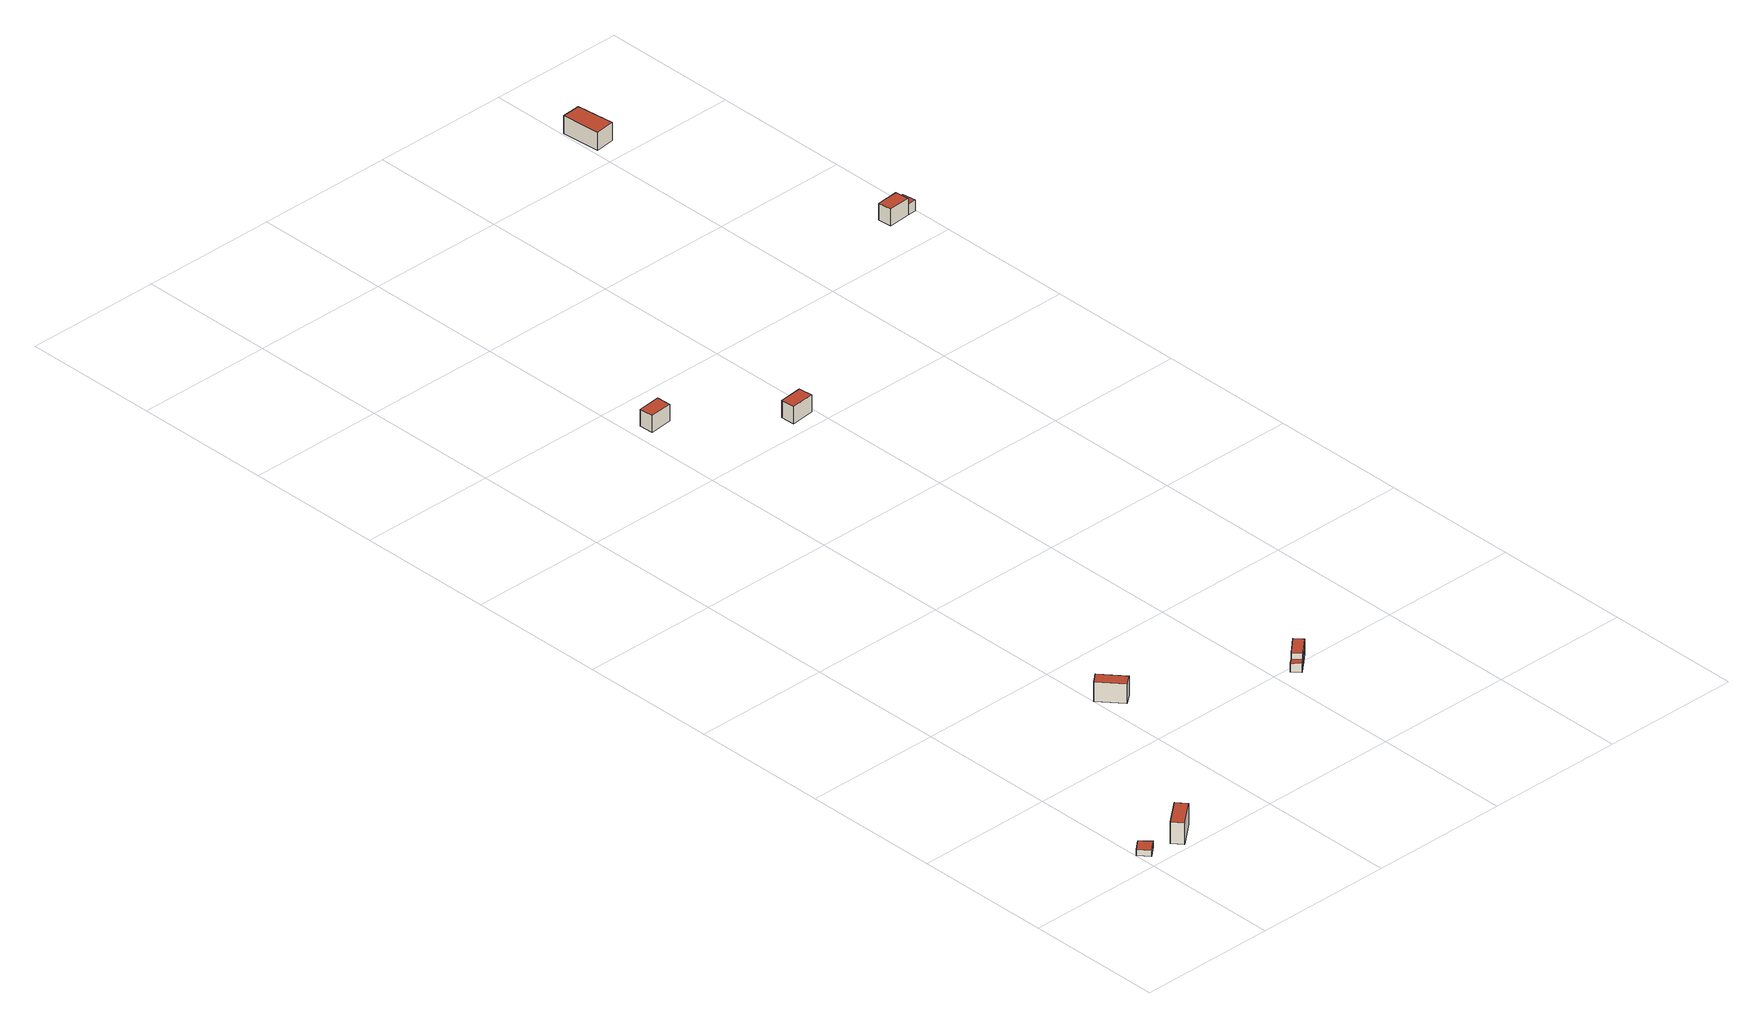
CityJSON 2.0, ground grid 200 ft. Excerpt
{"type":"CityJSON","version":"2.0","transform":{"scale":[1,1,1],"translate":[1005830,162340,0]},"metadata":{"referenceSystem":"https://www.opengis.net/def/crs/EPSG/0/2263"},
"CityObjects":{
"building1":{"type":"Building","attributes":{"name":"Bldg_2511002132","BIN":"3387350"},"geometry":[{"type":"MultiSurface","lod":"2","boundaries":[[[0,1,2,3]],[[4,5,6,7]],[[0,3,7,6]],[[1,0,6,5]],[[2,1,5,4]],[[3,2,4,7]]],"semantics":{"surfaces":[{"type":"RoofSurface","BIN":"3387350"},{"type":"GroundSurface"},{"type":"WallSurface"}],"values":[0,1,2,2,2,2]}}]},
"building2":{"type":"Building","attributes":{"name":"Bldg_2210016689","BIN":"3242079"},"geometry":[{"type":"MultiSurface","lod":"2","boundaries":[[[8,9,10,11]],[[12,13,14,15]],[[8,11,15,14]],[[9,8,14,13]],[[10,9,13,12]],[[11,10,12,15]]],"semantics":{"surfaces":[{"type":"RoofSurface","BIN":"3242079"},{"type":"GroundSurface"},{"type":"WallSurface"}],"values":[0,1,2,2,2,2]}}]},
"building3":{"type":"Building","attributes":{"name":"Bldg_2210011470","BIN":"3242134"},"geometry":[{"type":"MultiSurface","lod":"2","boundaries":[[[16,17,18,19]],[[20,21,22,23]],[[16,19,23,22]],[[17,16,22,21]],[[18,17,21,20]],[[19,18,20,23]]],"semantics":{"surfaces":[{"type":"RoofSurface","BIN":"3242134"},{"type":"GroundSurface"},{"type":"WallSurface"}],"values":[0,1,2,2,2,2]}}]},
"building4":{"type":"Building","attributes":{"name":"Bldg_2210002267","BIN":"3242183"},"geometry":[{"type":"MultiSurface","lod":"2","boundaries":[[[24,25,26,27]],[[28,29,30,31]],[[32,33,34,35,36,37,38]],[[39,40,41,42,43,44,45,46,47,48,49]],[[29,32,38,30]],[[27,35,34,24]],[[26,25,49,48]],[[27,26,48,47]],[[36,35,47,46]],[[37,36,46,45]],[[38,37,45,44]],[[31,30,44,43]],[[28,31,43,42]],[[29,28,42,41]],[[33,32,41,40]],[[34,33,40,39]],[[25,24,39,49]]],"semantics":{"surfaces":[{"type":"RoofSurface","BIN":"3242183"},{"type":"GroundSurface"},{"type":"WallSurface"}],"values":[0,0,0,1,2,2,2,2,2,2,2,2,2,2,2,2,2]}}]},
"building5":{"type":"Building","attributes":{"name":"Bldg_2210009848","BIN":"3239838"},"geometry":[{"type":"MultiSurface","lod":"2","boundaries":[[[50,51,52,53]],[[54,55,56,57]],[[50,53,57,56]],[[51,50,56,55]],[[52,51,55,54]],[[53,52,54,57]]],"semantics":{"surfaces":[{"type":"RoofSurface","BIN":"3239838"},{"type":"GroundSurface"},{"type":"WallSurface"}],"values":[0,1,2,2,2,2]}}]},
"building6":{"type":"Building","attributes":{"name":"Bldg_2210011422","BIN":"3239885"},"geometry":[{"type":"MultiSurface","lod":"2","boundaries":[[[58,59,60,61]],[[62,63,64,65]],[[58,61,65,64]],[[59,58,64,63]],[[60,59,63,62]],[[61,60,62,65]]],"semantics":{"surfaces":[{"type":"RoofSurface","BIN":"3239885"},{"type":"GroundSurface"},{"type":"WallSurface"}],"values":[0,1,2,2,2,2]}}]},
"building7":{"type":"Building","attributes":{"name":"Bldg_2210019729","BIN":"3236149"},"geometry":[{"type":"MultiSurface","lod":"2","boundaries":[[[66,67,68,69]],[[70,71,72,73]],[[66,69,73,72]],[[67,66,72,71]],[[68,67,71,70]],[[69,68,70,73]]],"semantics":{"surfaces":[{"type":"RoofSurface","BIN":"3236149"},{"type":"GroundSurface"},{"type":"WallSurface"}],"values":[0,1,2,2,2,2]}}]},
"building8":{"type":"Building","attributes":{"name":"Bldg_2210009838","BIN":"3236191"},"geometry":[{"type":"MultiSurface","lod":"2","boundaries":[[[74,75,76,77]],[[78,79,80,81]],[[82,83,84,85,86,87]],[[79,74,77,80]],[[78,81,87,86]],[[79,78,86,85]],[[75,74,85,84]],[[76,75,84,83]],[[77,76,83,82]],[[81,80,82,87]]],"semantics":{"surfaces":[{"type":"RoofSurface","BIN":"3236191"},{"type":"GroundSurface"},{"type":"WallSurface"}],"values":[0,0,1,2,2,2,2,2,2,2]}}]}
},
"vertices":[
[16,45,17],[1,32,17],[13,17,17],[29,31,17],[13,17,8],[1,32,8],[16,45,8],[29,31,8],
[83,49,41],[49,21,41],[61,7,41],[95,35,41],[61,7,9],[49,21,9],[83,49,9],[95,35,9],
[212,325,40],[198,313,40],[225,281,40],[239,292,40],[225,281,11],[198,313,11],[212,325,11],[239,292,11],
[429,199,22],[422,193,22],[432,182,22],[439,188,22],[456,224,21],[453,221,21],[463,210,21],[466,213,21],[453,221,31],[452,220,31],[429,199,31],[439,188,31],[443,192,31],[462,209,31],[463,210,31],[429,199,9],[452,220,9],[453,221,9],[456,224,9],[466,213,9],[463,210,9],[462,209,9],[443,192,9],[439,188,9],[432,182,9],[422,193,9],
[252,1152,34],[219,1149,34],[220,1128,34],[253,1131,34],[220,1128,9],[219,1149,9],[252,1152,9],[253,1131,9],
[392,1043,35],[359,1040,35],[360,1020,35],[394,1023,35],[360,1020,9],[359,1040,9],[392,1043,9],[394,1023,9],
[628,1685,37],[601,1683,37],[606,1627,37],[634,1630,37],[606,1627,10],[601,1683,10],[628,1685,10],[634,1630,10],
[782,1275,35],[750,1273,35],[752,1253,35],[784,1255,35],[795,1276,26],[782,1275,26],[784,1255,26],[797,1256,26],[784,1255,10],[752,1253,10],[750,1273,10],[782,1275,10],[795,1276,10],[797,1256,10]
]}
